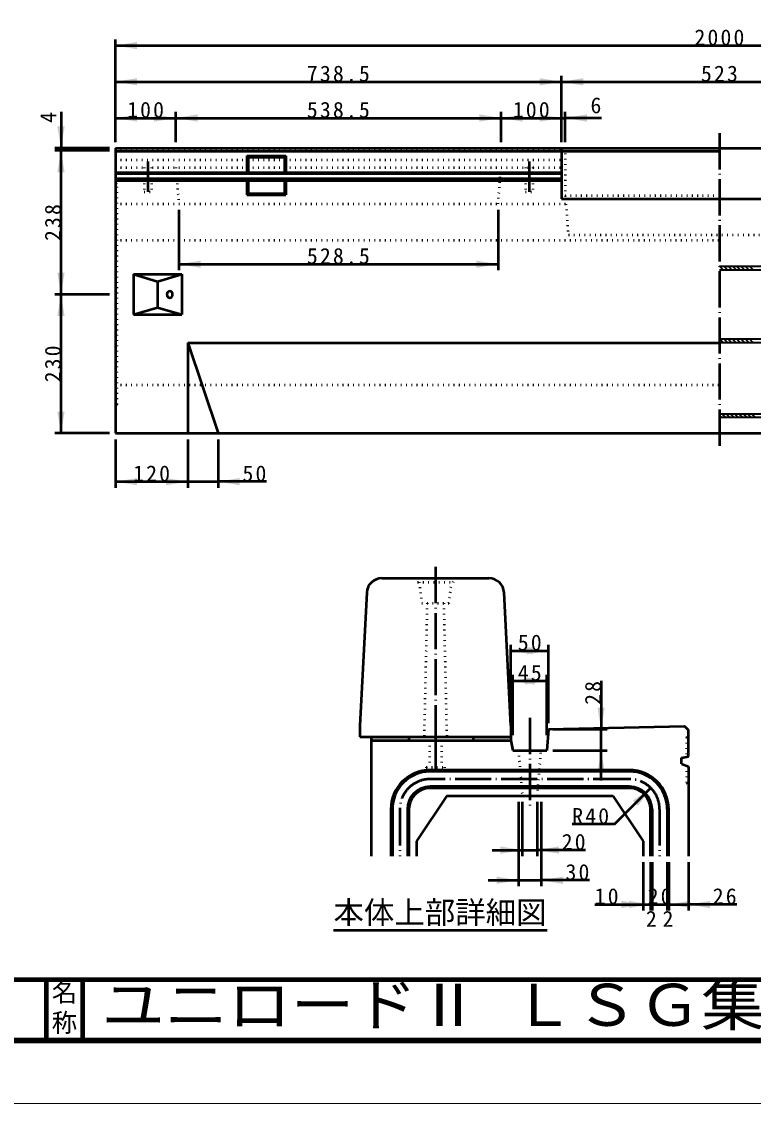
# Model space of a CAD drawing. Units: millimetres, scale not verified. Extents: x -2102 to 2102, y -1485 to 1485.
# Drawn here: x -323 to 888, y -1485 to 306 of the extents above; entities that cross this region are included whole.
import ezdxf
from ezdxf.enums import TextEntityAlignment as Align

# ---------------------------------------------------------------- set-up
doc = ezdxf.new("R2010")
doc.units = ezdxf.units.MM
doc.header["$LTSCALE"] = 5
doc.linetypes.add('DOTTED', pattern=[1.75, 0.25, -1.5])
doc.linetypes.add('LONG_DASHED_DOTTED', pattern=[15.25, 12, -1.5, 0.25, -1.5])
doc.layers.add('0-0_V-nasSTD', color=7, linetype='Continuous', lineweight=35)
doc.layers.add('0-1_0', color=7, linetype='Continuous', lineweight=50)
doc.styles.add('ＭＳ ゴシック', font='')
doc.styles.get('ＭＳ ゴシック').set_extended_font_data('MS Gothic')

msp = doc.modelspace()

# ---------------------------------------------------------------- linework, layer by layer
at = {"layer": '0-0_V-nasSTD'}
for p, q in [((831.85, -99.12), (936.85, -99.12)), ((831.85, -105.12), (936.85, -105.12)), ((832.042, -99.12), (838.042, -105.12)), ((839.113, -99.12), (845.113, -105.12)), ((846.184, -99.12), (852.184, -105.12)), ((853.255, -99.12), (859.255, -105.12)), ((860.326, -99.12), (866.326, -105.12)), ((867.397, -99.12), (873.397, -105.12)), ((874.468, -99.12), (880.468, -105.12)), ((881.539, -99.12), (887.539, -105.12)), ((831.85, -219.12), (936.85, -219.12)), ((831.85, -219.136), (837.834, -225.12)), ((831.85, -225.12), (936.85, -225.12)), ((838.905, -219.12), (844.905, -225.12)), ((845.976, -219.12), (851.976, -225.12)), ((853.047, -219.12), (859.047, -225.12)), ((860.118, -219.12), (866.118, -225.12)), ((867.189, -219.12), (873.189, -225.12)), ((874.26, -219.12), (880.26, -225.12)), ((881.331, -219.12), (887.331, -225.12)), ((831.85, -343.12), (936.85, -343.12)), ((831.85, -346.415), (834.555, -349.12)), ((831.85, -349.12), (936.85, -349.12)), ((835.626, -343.12), (841.626, -349.12)), ((842.697, -343.12), (848.697, -349.12)), ((849.768, -343.12), (855.768, -349.12)), ((856.839, -343.12), (862.839, -349.12)), ((863.91, -343.12), (869.91, -349.12)), ((870.981, -343.12), (876.981, -349.12)), ((878.052, -343.12), (884.052, -349.12)), ((885.123, -343.12), (891.123, -349.12))]:
    msp.add_line(p, q, dxfattribs=at)
at = {"layer": '0-0_V-nasSTD', "linetype": 'LONG_DASHED_DOTTED', "lineweight": 50}
msp.add_line((361.586, -596.874), (361.586, -896.874), dxfattribs=at)
at = {"layer": '0-0_V-nasSTD', "lineweight": 50}
for p, q in [((272.837, -615.624), (450.335, -615.624)), ((247.87, -639.343), (236.586, -859.374)), ((486.586, -859.374), (475.302, -639.343)), ((236.586, -859.374), (236.586, -878.124)), ((486.586, -859.374), (486.586, -878.124)), ((236.586, -878.124), (486.586, -878.124)), ((255.336, -878.124), (255.336, -884.374)), ((317.836, -878.124), (317.836, -884.374)), ((424.086, -878.124), (424.086, -884.374)), ((486.586, -878.124), (486.586, -884.374))]:
    msp.add_line(p, q, dxfattribs=at)
at = {"layer": '0-0_V-nasSTD', "linetype": 'DOTTED', "lineweight": 50}
for p, q in [((329.086, -615.624), (332.211, -621.874)), ((332.211, -621.874), (390.961, -621.874)), ((334.711, -621.874), (339.086, -656.874)), ((384.086, -656.874), (388.461, -621.874)), ((390.961, -621.874), (394.086, -615.624)), ((339.086, -656.874), (384.086, -656.874)), ((347.836, -656.874), (342.836, -878.124)), ((375.336, -656.874), (380.336, -878.124)), ((499.086, -900.624), (505.336, -975.624)), ((530.336, -975.624), (536.586, -900.624))]:
    msp.add_line(p, q, dxfattribs=at)
at = {"layer": '0-0_V-nasSTD', "lineweight": 100}
for p, q in [((-282.5, -1280), (-282.5, -1380)), ((-222.5, -1280), (-222.5, -1380)), ((-1997.5, -1380), (1997.5, -1380))]:
    msp.add_line(p, q, dxfattribs=at)
at = {"layer": '0-0_V-nasSTD', "lineweight": 18}
for points in [[(-2102.5, -1485), (-2102.5, 1485), (2102.5, 1485), (2102.5, -1485)], [(-2002.5, -1385), (-2002.5, 1385), (2002.5, 1385), (2002.5, -1385)]]:
    msp.add_lwpolyline(points, close=True, dxfattribs=at)
at = {"layer": '0-0_V-nasSTD', "lineweight": 50}
for centre, start, end in [((272.837, -640.624), 90, 177.06433), ((450.335, -640.624), 2.93567, 90)]:
    msp.add_arc(centre, 25, start, end, dxfattribs=at)
at = {"layer": '0-0_V-nasSTD'}
for points in [[(-168.15, 266.38), (-132.15, 260.38), (-132.15, 272.38)], [(-168.15, 206.38), (-132.15, 200.38), (-132.15, 212.38)], [(534.35, 200.38), (534.35, 212.38), (570.35, 206.38)], [(570.35, 206.38), (606.35, 200.38), (606.35, 212.38)], [(-168.15, 146.38), (-132.15, 140.38), (-132.15, 152.38)], [(-104.15, 140.38), (-104.15, 152.38), (-68.15, 146.38)], [(-68.15, 146.38), (-32.15, 140.38), (-32.15, 152.38)], [(434.35, 140.38), (434.35, 152.38), (470.35, 146.38)], [(470.35, 146.38), (506.35, 140.38), (506.35, 152.38)], [(534.35, 140.38), (534.35, 152.38), (570.35, 146.38)], [(576.35, 146.38), (612.35, 140.38), (612.35, 152.38)], [(-264.15, 132.38), (-258.15, 96.38), (-252.15, 132.38)], [(-264.15, 56.38), (-258.15, 92.38), (-252.15, 56.38)], [(-63.15, -95.62), (-27.15, -101.62), (-27.15, -89.62)], [(429.35, -101.62), (429.35, -89.62), (465.35, -95.62)], [(-264.15, -109.62), (-258.15, -145.62), (-252.15, -109.62)], [(-264.15, -181.62), (-258.15, -145.62), (-252.15, -181.62)], [(-264.15, -339.62), (-258.15, -375.62), (-252.15, -339.62)], [(-168.15, -455.62), (-132.15, -461.62), (-132.15, -449.62)], [(-84.15, -461.62), (-84.15, -449.62), (-48.15, -455.62)], [(1.85, -455.62), (37.85, -461.62), (37.85, -449.62)], [(486.586, -735.624), (522.586, -741.624), (522.586, -729.624)], [(513.086, -741.624), (513.086, -729.624), (549.086, -735.624)], [(489.711, -785.624), (525.711, -791.624), (525.711, -779.624)], [(509.961, -791.624), (509.961, -779.624), (545.961, -785.624)], [(629.961, -829.624), (635.961, -865.624), (641.961, -829.624)], [(255.336, -884.374), (255.336, -878.124), (317.836, -878.124)], [(255.336, -884.374), (317.836, -884.374), (317.836, -878.124)], [(424.086, -884.374), (424.086, -878.124), (486.586, -878.124)], [(424.086, -884.374), (486.586, -884.374), (486.586, -878.124)], [(629.961, -936.624), (635.961, -900.624), (641.961, -936.624)], [(688.493, -983.982), (696.978, -992.467), (718.191, -962.769)], [(469.336, -1071.624), (469.336, -1059.624), (505.336, -1065.624)], [(530.336, -1065.624), (566.336, -1071.624), (566.336, -1059.624)], [(463.086, -1121.624), (463.086, -1109.624), (499.086, -1115.624)], [(536.586, -1115.624), (572.586, -1121.624), (572.586, -1109.624)], [(669.336, -1161.624), (669.336, -1149.624), (705.336, -1155.624)], [(681.836, -1161.624), (681.836, -1149.624), (717.836, -1155.624)], [(747.836, -1155.624), (783.836, -1161.624), (783.836, -1149.624)], [(780.336, -1155.624), (816.336, -1161.624), (816.336, -1149.624)]]:
    msp.add_solid(points, dxfattribs=at)
at = {"layer": '0-1_0'}
for p, q in [((-168.15, 106.38), (-168.15, 276.38)), ((-168.15, 266.38), (1831.85, 266.38)), ((570.35, 106.38), (570.35, 216.38)), ((-168.15, 206.38), (570.35, 206.38)), ((570.35, 206.38), (1093.35, 206.38)), ((-258.15, 156.38), (-258.15, 96.38)), ((-168.15, 146.38), (-68.15, 146.38)), ((-68.15, 106.38), (-68.15, 156.38)), ((-68.15, 146.38), (470.35, 146.38)), ((470.35, 106.38), (470.35, 156.38)), ((470.35, 146.38), (570.35, 146.38)), ((570.35, 146.38), (576.35, 146.38)), ((576.35, 106.38), (576.35, 156.38)), ((636.35, 146.38), (576.35, 146.38)), ((-178.15, 96.38), (-268.15, 96.38)), ((-178.15, 92.38), (-268.15, 92.38)), ((-258.15, 92.38), (-258.15, 96.38)), ((-168.15, 96.38), (-168.15, -375.62)), ((-168.15, 96.38), (570.35, 96.38)), ((-168.15, 91.38), (570.35, 91.38)), ((570.35, 96.38), (570.35, 12.38)), ((570.35, 96.38), (1093.35, 96.38)), ((570.35, 91.38), (831.85, 91.38)), ((49.55, 83.68), (114.15, 83.68)), ((49.55, 83.68), (51.85, 81.38)), ((49.55, 83.68), (49.55, 56.395)), ((51.85, 81.38), (111.85, 81.38)), ((51.85, 81.38), (51.85, 56.395)), ((111.85, 81.38), (114.15, 83.68)), ((111.85, 81.38), (111.85, 56.395)), ((114.15, 83.68), (114.15, 56.395)), ((-168.15, 56.395), (570.35, 56.395)), ((-168.15, 54.38), (570.35, 54.38)), ((-168.15, 46.38), (570.35, 46.38)), ((-168.15, 43.022), (570.35, 43.022)), ((49.55, 43.022), (49.55, 19.08)), ((51.85, 43.022), (51.85, 21.38)), ((111.85, 43.022), (111.85, 21.38)), ((114.15, 43.022), (114.15, 19.08)), ((49.55, 19.08), (51.85, 21.38)), ((49.55, 19.08), (114.15, 19.08)), ((51.85, 21.38), (111.85, 21.38)), ((111.85, 21.38), (114.15, 19.08)), ((570.35, 12.38), (1093.35, 12.38)), ((-63.15, -5.62), (-63.15, -105.62)), ((465.35, -5.62), (465.35, -105.62)), ((-63.15, -95.62), (465.35, -95.62)), ((-138.15, -112.12), (-138.15, -179.12)), ((-138.15, -112.12), (-58.15, -112.12)), ((-98.15, -124.12), (-98.15, -167.12)), ((-58.15, -112.12), (-58.15, -179.12)), ((-178.15, -145.62), (-268.15, -145.62)), ((-138.15, -179.12), (-58.15, -179.12)), ((-48.15, -225.62), (-48.15, -375.62)), ((-48.15, -225.62), (1.85, -375.62)), ((-48.15, -225.62), (831.85, -225.62)), ((-178.15, -375.62), (-268.15, -375.62)), ((-168.15, -375.62), (1831.85, -375.62)), ((-168.15, -385.62), (-168.15, -465.62)), ((-48.15, -385.62), (-48.15, -465.62)), ((1.85, -385.62), (1.85, -465.62)), ((81.85, -455.62), (1.85, -455.62)), ((486.586, -855.624), (486.586, -725.624)), ((486.586, -855.624), (486.586, -725.624)), ((549.086, -855.624), (549.086, -725.624)), ((486.586, -735.624), (549.086, -735.624)), ((489.711, -875.624), (489.711, -775.624)), ((489.711, -785.624), (545.961, -785.624)), ((545.961, -875.624), (545.961, -775.624)), ((635.961, -785.624), (635.961, -865.624)), ((549.086, -865.624), (545.961, -900.624)), ((555.961, -865.624), (645.961, -865.624)), ((635.961, -900.624), (635.961, -865.624)), ((780.336, -910.605), (780.336, -866.874)), ((255.336, -884.374), (486.586, -884.374)), ((255.336, -884.374), (255.336, -1075.624)), ((486.586, -884.374), (489.711, -900.624)), ((489.711, -900.624), (545.961, -900.624)), ((555.961, -900.624), (645.961, -900.624)), ((635.961, -950.624), (635.961, -900.624)), ((769.086, -913.124), (780.336, -910.605)), ((769.086, -923.124), (769.086, -913.124)), ((769.086, -923.124), (780.336, -927.322)), ((780.336, -927.322), (780.336, -1075.624)), ((682.836, -933.124), (352.836, -933.124)), ((682.836, -935.624), (352.836, -935.624)), ((682.836, -960.624), (352.836, -960.624)), ((682.836, -963.124), (352.836, -963.124)), ((658.087, -1022.873), (718.191, -962.769)), ((380.336, -975.624), (330.336, -1050.624)), ((380.336, -975.624), (655.336, -975.624)), ((655.336, -975.624), (705.336, -1050.624)), ((287.836, -998.124), (287.836, -1075.624)), ((290.336, -998.124), (290.336, -1075.624)), ((315.336, -998.124), (315.336, -1075.624)), ((317.836, -998.124), (317.836, -1075.624)), ((499.086, -985.624), (499.086, -1125.624)), ((505.336, -985.624), (505.336, -1075.624)), ((530.336, -985.624), (530.336, -1075.624)), ((536.586, -985.624), (536.586, -1125.624)), ((717.836, -1075.624), (717.836, -998.124)), ((720.336, -998.124), (720.336, -1075.624)), ((745.336, -998.124), (745.336, -1075.624)), ((747.836, -1075.624), (747.836, -998.124)), ((658.087, -1022.873), (588.087, -1022.873)), ((330.336, -1050.624), (330.336, -1075.624)), ((705.336, -1050.624), (705.336, -1075.624)), ((455.336, -1065.624), (505.336, -1065.624)), ((505.336, -1065.624), (530.336, -1065.624)), ((610.336, -1065.624), (530.336, -1065.624)), ((705.336, -1085.624), (705.336, -1165.624)), ((717.836, -1085.624), (717.836, -1165.624)), ((720.336, -1085.624), (720.336, -1165.624)), ((745.336, -1085.624), (745.336, -1165.624)), ((747.836, -1085.624), (747.836, -1165.624)), ((780.336, -1085.624), (780.336, -1165.624)), ((449.086, -1115.624), (499.086, -1115.624)), ((499.086, -1115.624), (536.586, -1115.624)), ((616.586, -1115.624), (536.586, -1115.624)), ((625.336, -1155.624), (705.336, -1155.624)), ((705.336, -1155.624), (717.836, -1155.624)), ((860.336, -1155.624), (780.336, -1155.624)), ((192.868, -1198.458), (546.877, -1198.458))]:
    msp.add_line(p, q, dxfattribs=at)
at = {"layer": '0-1_0', "linetype": 'LONG_DASHED_DOTTED'}
for p, q in [((831.85, 121.38), (831.85, -400.62)), ((-114.45, 74.38), (-114.45, 24.38)), ((516.65, 74.38), (516.65, 24.38)), ((517.836, -846.874), (517.836, -994.374)), ((361.586, -875.624), (361.586, -931.874)), ((682.836, -948.124), (352.836, -948.124)), ((302.836, -998.124), (302.836, -1075.624)), ((732.836, -998.124), (732.836, -1075.624))]:
    msp.add_line(p, q, dxfattribs=at)
at = {"layer": '0-1_0', "linetype": 'DOTTED'}
for p, q in [((-168.15, 92.38), (570.35, 92.38)), ((576.35, 96.38), (576.35, 12.38)), ((-168.15, 77.38), (570.35, 77.38)), ((-168.15, 64.38), (570.35, 64.38)), ((-120.45, 64.38), (-120.45, 24.38)), ((-108.45, 64.38), (-108.45, 24.38)), ((-68.15, 64.38), (-63.15, 4.38)), ((465.35, 4.38), (470.35, 64.38)), ((510.65, 64.38), (510.65, 24.38)), ((522.65, 64.38), (522.65, 24.38)), ((-165.15, 36.38), (-168.15, 38.38)), ((-165.15, -327.62), (-165.15, 36.38)), ((-120.45, 24.38), (-108.45, 24.38)), ((510.65, 24.38), (522.65, 24.38)), ((576.35, 18.38), (831.85, 18.38)), ((-168.15, 14.38), (-165.15, 16.38)), ((-168.15, 4.38), (577.657, 4.38)), ((577.05, 12.38), (581.609, -47.731)), ((1082.091, -47.731), (581.609, -47.731)), ((-168.15, -55.62), (831.85, -55.62)), ((-168.15, -295.62), (831.85, -295.62)), ((-168.15, -305.62), (-165.15, -307.62)), ((-165.15, -327.62), (-168.15, -329.62)), ((777.461, -879.374), (780.336, -876.499)), ((351.586, -884.374), (351.586, -928.124)), ((371.586, -884.374), (371.586, -928.124)), ((777.461, -879.374), (777.461, -911.249)), ((346.586, -928.124), (376.586, -928.124)), ((346.586, -928.124), (346.586, -931.874)), ((376.586, -928.124), (376.586, -931.874)), ((346.586, -931.874), (376.586, -931.874))]:
    msp.add_line(p, q, dxfattribs=at)
at = {"layer": '0-1_0', "lineweight": 100}
msp.add_line((-1997.5, -1280), (1997.5, -1280), dxfattribs=at)
at = {"layer": '0-1_0'}
for points in [[(-258.15, -375.62), (-258.15, -145.62), (-258.15, 92.38)], [(-138.15, -112.12), (-98.15, -124.12), (-58.15, -112.12)], [(-138.15, -179.12), (-98.15, -167.12), (-58.15, -179.12)], [(-168.15, -455.62), (-48.15, -455.62), (1.85, -455.62)], [(549.086, -865.624), (774.086, -860.624), (780.336, -866.874)], [(717.836, -1155.624), (720.336, -1155.624), (745.336, -1155.624), (747.836, -1155.624), (780.336, -1155.624)]]:
    msp.add_lwpolyline(points, dxfattribs=at)
at = {"layer": '0-1_0', "linetype": 'DOTTED'}
msp.add_lwpolyline([(777.461, -926.249), (777.461, -954.374), (780.336, -957.249)], dxfattribs=at)
at = {"layer": '0-1_0'}
for centre, radius, start, end in [((352.836, -998.124), 65, 90, 180), ((352.836, -998.124), 62.5, 90, 180), ((682.836, -998.124), 65, 0, 90), ((682.836, -998.124), 62.5, 0, 90), ((352.836, -998.124), 37.5, 90, 180), ((352.836, -998.124), 35, 90, 180), ((682.836, -998.124), 37.5, 0, 90), ((682.836, -998.124), 35, 0, 90)]:
    msp.add_arc(centre, radius, start, end, dxfattribs=at)
at = {"layer": '0-1_0', "linetype": 'LONG_DASHED_DOTTED'}
for centre, start, end in [((352.836, -998.124), 90, 180), ((682.836, -998.124), 0, 90)]:
    msp.add_arc(centre, 50, start, end, dxfattribs=at)
at = {"layer": '0-1_0'}
msp.add_ellipse((-78.15, -145.62), major_axis=(0, 6), ratio=0.707107, dxfattribs=at)

# ---------------------------------------------------------------- texts
at = {"layer": '0-0_V-nasSTD', "style": 'ＭＳ ゴシック'}
for s, height, p in [('6', 26.39, (618.35, 146.38)), ('本体上部詳細図', 36.95, (192.868, -1198.458)), ('2', 26.39, (710.086, -1200.624)), ('2', 26.39, (737.586, -1200.624)), ('名', 30.79, (-273.518, -1326.001)), ('称', 30.79, (-273.524, -1375.99))]:
    msp.add_text(s, height=height, dxfattribs=at).set_placement(p, align=Align.BOTTOM_LEFT)
msp.add_text('4', height=26.39, rotation=90, dxfattribs=at).set_placement((-258.15, 138.38), align=Align.BOTTOM_LEFT)
at = {"layer": '0-0_V-nasSTD', "style": 'ＭＳ ゴシック', "width": 1.1}
msp.add_text('ユニロードⅡ ＬＳＧ集水', height=69.65, dxfattribs=at).set_placement((-191, -1377.53), align=Align.BOTTOM_LEFT)
at = {"layer": '0-0_V-nasSTD', "char_height": 26.39, "attachment_point": 7, "style": 'ＭＳ ゴシック'}
for s, insert in [('\\T1.2;2000', (790.45, 266.38)), ('\\T1.2;738.5', (148.9, 206.38)), ('\\T1.2;523', (801.25, 206.38)), ('\\T1.2;100', (-148.75, 146.38)), ('\\T1.2;538.5', (148.9, 146.38)), ('\\T1.2;100', (489.75, 146.38)), ('\\T1.2;528.5', (148.9, -95.62)), ('\\T1.2;120', (-138.75, -455.62)), ('\\T1.2;50', (42.25, -455.623)), ('\\T1.2;50', (498.036, -735.624)), ('\\T1.2;45', (498.036, -785.624)), ('\\T1.2;R40', (588.087, -1022.873)), ('\\T1.2;20', (570.736, -1065.624)), ('\\T1.2;30', (576.986, -1115.624)), ('\\T1.2;10', (625.336, -1155.624)), ('\\T1.2;20', (713.036, -1155.624)), ('\\T1.2;26', (820.736, -1155.624))]:
    msp.add_mtext(s, dxfattribs=dict(at, insert=insert))
at = {"layer": '0-0_V-nasSTD', "char_height": 26.39, "attachment_point": 7, "rotation": 90, "style": 'ＭＳ ゴシック'}
for s, insert in [('\\T1.2;238', (-258.15, -57.22)), ('\\T1.2;230', (-258.15, -291.22)), ('\\T1.2;28', (635.961, -825.224))]:
    msp.add_mtext(s, dxfattribs=dict(at, insert=insert))

doc.saveas('drawing.dxf')
